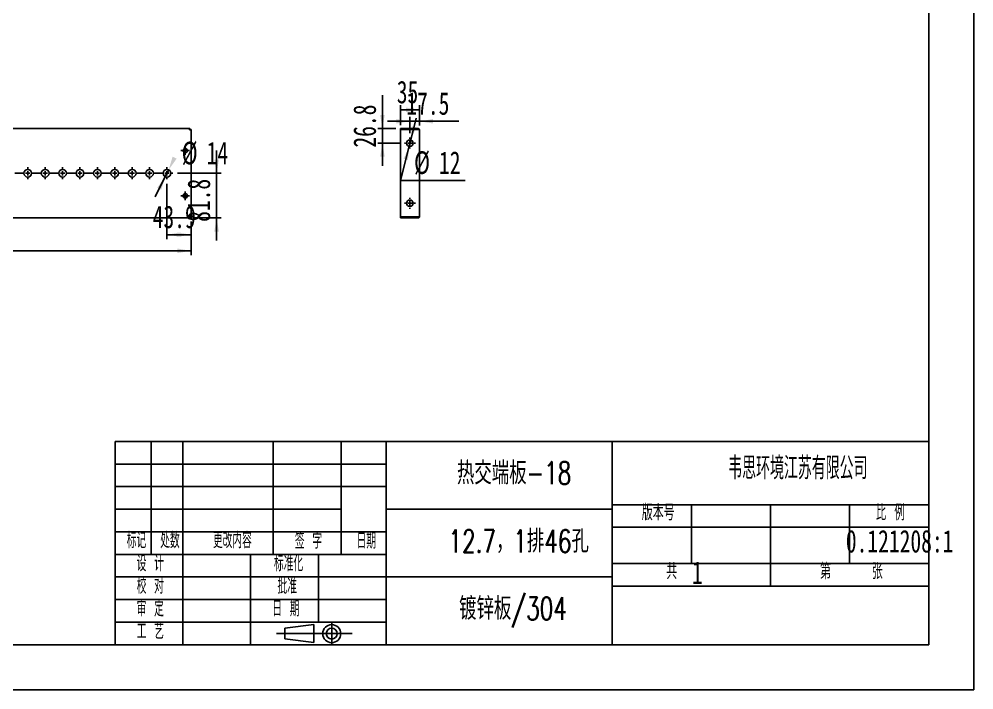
# Model space of a CAD drawing. Extents: x 0 to 3465, y 0 to 2450.
# Drawn here: x 1722 to 3465, y 0 to 1225 of the extents above; entities that cross this region are included whole.
import ezdxf

# ---------------------------------------------------------------- set-up
doc = ezdxf.new("R2010")
doc.units = 0
doc.header["$LTSCALE"] = 8.250286
doc.layers.get('0').update_dxf_attribs({"linetype": 'CONTINUOUS'})
for name, color, linetype in [('粗实线', 7, 'CONTINUOUS'), ('细实线', 7, 'CONTINUOUS'), ('轮廓线层', 7, 'CONTINUOUS')]:
    doc.layers.add(name, color=color, linetype=linetype)
doc.styles.add('SLDTEXTSTYLE0', font='TXT', dxfattribs={"width": 0.7, "bigfont": 'bigfont'})
doc.styles.add('SLDTEXTSTYLE1', font='TXT', dxfattribs={"width": 0.56, "bigfont": 'bigfont'})
doc.styles.add('SLDTEXTSTYLE2', font='TXT', dxfattribs={"width": 0.49, "bigfont": 'bigfont'})
doc.styles.add('SLDTEXTSTYLE3', font='TXT', dxfattribs={"width": 0.54, "bigfont": 'bigfont'})
doc.styles.add('SLDTEXTSTYLE4', font='TXT', dxfattribs={"width": 0.63, "bigfont": 'bigfont'})
doc.styles.add('SLDTEXTSTYLE5', font='TXT', dxfattribs={"width": 0.586667, "bigfont": 'bigfont'})
doc.styles.add('SLDTEXTSTYLE6', font='TXT', dxfattribs={"width": 0.7})
doc.dimstyles.new('SLDDIMSTYLE0', dxfattribs={"dimtxt": 41.251432, "dimasz": 24.750859, "dimexe": 0, "dimexo": 0.0625, "dimgap": 10.312858, "dimtad": 2, "dimdec": 1, "dimrnd": 1e-09, "dimzin": 12, "dimtxsty": 'SLDTEXTSTYLE6', "dimsah": 1, "dimcen": 0.09, "dimazin": 3, "dimtfac": 1, "dimtdec": 1, "dimtofl": 0, "dimtmove": 0, "dimatfit": 3, "dimtolj": 1, "dimtzin": 12})
doc.dimstyles.new('SLDDIMSTYLE1', dxfattribs={"dimtxt": 41.251432, "dimasz": 24.750859, "dimexe": 0, "dimexo": 0.0625, "dimgap": 10.312858, "dimtad": 2, "dimdec": 1, "dimrnd": 1e-09, "dimzin": 12, "dimtxsty": 'SLDTEXTSTYLE6', "dimsah": 1, "dimcen": 0.09, "dimazin": 3, "dimtfac": 1, "dimtdec": 1, "dimtmove": 0, "dimatfit": 3, "dimtolj": 1, "dimtzin": 12})
doc.dimstyles.new('SLDDIMSTYLE2', dxfattribs={"dimtxt": 41.251432, "dimasz": 24.750859, "dimexe": 0, "dimexo": 0.0625, "dimgap": 10.312858, "dimtad": 0, "dimtih": 1, "dimtoh": 1, "dimdec": 1, "dimrnd": 1e-09, "dimzin": 12, "dimtxsty": 'SLDTEXTSTYLE6', "dimsah": 1, "dimcen": 0, "dimazin": 3, "dimtfac": 1, "dimtdec": 1, "dimtmove": 0, "dimatfit": 3, "dimtolj": 1, "dimtzin": 12})

# ---------------------------------------------------------------- blocks, each defined once
blk = doc.blocks.new('块6')
at = {"color": 7, "linetype": 'CONTINUOUS'}
for p, q in [((1049.9, 1280.9), (983.9, 1272.7)), ((983.9, 1272.7), (983.9, 1247.9)), ((1049.9, 1280.9), (1049.9, 1239.7)), ((1049.9, 1239.7), (983.9, 1247.9))]:
    blk.add_line(p, q, dxfattribs=at)
at = {"layer": '轮廓线层', "color": 7}
for p, q in [((1090.9, 1284.4), (1090.9, 1235.7)), ((965.2, 1260), (1137.8, 1260))]:
    blk.add_line(p, q, dxfattribs=at)
for radius in [20.6, 12.4]:
    blk.add_circle((1090.9, 1260), radius, dxfattribs=at)
blk = doc.blocks.new('_D')
at = {"layer": '细实线'}
for p, q in [((535.8, 855.7), (535.8, 793.7)), ((2036.3, 855.7), (2036.3, 793.7)), ((2036.3, 801.9), (535.8, 801.9))]:
    blk.add_line(p, q, dxfattribs=at)
for points in [[(535.8, 801.9), (560.5, 797.8), (560.5, 806.1)], [(2036.3, 801.9), (2011.5, 806.1), (2011.5, 797.8)]]:
    blk.add_solid(points, dxfattribs=at)
at = {"layer": '细实线', "insert": (1214, 855.1), "char_height": 41.25, "attachment_point": 1, "style": 'SLDTEXTSTYLE6'}
blk.add_mtext('1500.5', dxfattribs=at)
blk = doc.blocks.new('_D_2')
at = {"layer": '细实线'}
for p, q in [((1992.4, 924.5), (1992.4, 823.1)), ((2036.3, 855.7), (2036.3, 823.1)), ((1992.4, 831.4), (2036.3, 831.4))]:
    blk.add_line(p, q, dxfattribs=at)
for points in [[(1992.4, 831.4), (2017.1, 827.3), (2017.1, 835.5)], [(2036.3, 831.4), (2011.5, 835.5), (2011.5, 827.3)]]:
    blk.add_solid(points, dxfattribs=at)
at = {"layer": '细实线', "insert": (1966.3, 884.6), "char_height": 41.25, "attachment_point": 1, "style": 'SLDTEXTSTYLE6'}
blk.add_mtext('43.9', dxfattribs=at)
blk = doc.blocks.new('_D_3')
at = {"layer": '细实线'}
for p, q in [((2083, 943.7), (2083, 985)), ((2011.6, 943.7), (2091.2, 943.7)), ((2083, 862), (2083, 943.7)), ((2042.5, 862), (2091.2, 862)), ((2083, 862), (2083, 820.7))]:
    blk.add_line(p, q, dxfattribs=at)
for points in [[(2083, 943.7), (2087.1, 968.5), (2078.8, 968.5)], [(2083, 862), (2078.8, 837.2), (2087.1, 837.2)]]:
    blk.add_solid(points, dxfattribs=at)
at = {"layer": '细实线', "insert": (2029.8, 854.8), "char_height": 41.25, "attachment_point": 1, "rotation": 90, "style": 'SLDTEXTSTYLE6'}
blk.add_mtext('81.8', dxfattribs=at)
blk = doc.blocks.new('_D_4')
at = {"layer": '细实线'}
for p, q in [((1989.3, 937.4), (1995.5, 950)), ((1995.5, 950), (1994.5, 948)), ((1989.3, 937.4), (1971, 900.5))]:
    blk.add_line(p, q, dxfattribs=at)
for points in [[(1995.5, 950), (2010.1, 970.3), (2002.7, 974)], [(1989.3, 937.4), (1974.6, 917.1), (1982, 913.4)]]:
    blk.add_solid(points, dxfattribs=at)
at = {"layer": '细实线', "char_height": 41.25, "attachment_point": 1, "style": 'SLDTEXTSTYLE6'}
for s, insert in [('%%c', (2019.2, 1001.2)), ('14', (2064.9, 1001.2))]:
    blk.add_mtext(s, dxfattribs=dict(at, insert=insert))
blk = doc.blocks.new('SW_CENTERMARKSYMBOL_0')
at = {"layer": '细实线', "color": 0}
for p, q in [((-1405, 0), (-1408, 0)), ((-1397, 0), (-1401, 0)), ((-1397, 8), (-1397, 11)), ((-1397, 0), (-1397, 4)), ((-1397, 0), (-1397, -4)), ((-1397, 0), (-1393, 0)), ((-1389, 0), (-1373.25, 0)), ((-1365.25, 0), (-1369.25, 0)), ((-1365.25, 8), (-1365.25, 11)), ((-1365.25, 0), (-1365.25, 4)), ((-1365.25, 0), (-1365.25, -4)), ((-1365.25, 0), (-1361.25, 0)), ((-1357.25, 0), (-1341.5, 0)), ((-1333.5, 0), (-1337.5, 0)), ((-1333.5, 8), (-1333.5, 11)), ((-1333.5, 0), (-1333.5, 4)), ((-1333.5, 0), (-1333.5, -4)), ((-1333.5, 0), (-1329.5, 0)), ((-1325.5, 0), (-1309.75, 0)), ((-1301.75, 0), (-1305.75, 0)), ((-1301.75, 8), (-1301.75, 11)), ((-1301.75, 0), (-1301.75, 4)), ((-1301.75, 0), (-1301.75, -4)), ((-1301.75, 0), (-1297.75, 0)), ((-1293.75, 0), (-1278, 0)), ((-1270, 0), (-1274, 0)), ((-1270, 8), (-1270, 11)), ((-1270, 0), (-1270, 4)), ((-1270, 0), (-1270, -4)), ((-1270, 0), (-1266, 0)), ((-1262, 0), (-1246.25, 0)), ((-1238.25, 0), (-1242.25, 0)), ((-1238.25, 8), (-1238.25, 11)), ((-1238.25, 0), (-1238.25, 4)), ((-1238.25, 0), (-1238.25, -4)), ((-1238.25, 0), (-1234.25, 0)), ((-1230.25, 0), (-1214.5, 0)), ((-1206.5, 0), (-1210.5, 0)), ((-1206.5, 8), (-1206.5, 11)), ((-1206.5, 0), (-1206.5, 4)), ((-1206.5, 0), (-1206.5, -4)), ((-1206.5, 0), (-1202.5, 0)), ((-1198.5, 0), (-1182.75, 0)), ((-1174.75, 0), (-1178.75, 0)), ((-1174.75, 8), (-1174.75, 11)), ((-1174.75, 0), (-1174.75, 4)), ((-1174.75, 0), (-1174.75, -4)), ((-1174.75, 0), (-1170.75, 0)), ((-1166.75, 0), (-1151, 0)), ((-1143, 0), (-1147, 0)), ((-1143, 8), (-1143, 11)), ((-1143, 0), (-1143, 4)), ((-1143, 0), (-1143, -4)), ((-1143, 0), (-1139, 0)), ((-1135, 0), (-1119.25, 0)), ((-1111.25, 0), (-1115.25, 0)), ((-1111.25, 8), (-1111.25, 11)), ((-1111.25, 0), (-1111.25, 4)), ((-1111.25, 0), (-1111.25, -4)), ((-1111.25, 0), (-1107.25, 0)), ((-1103.25, 0), (-1087.5, 0)), ((-1079.5, 0), (-1083.5, 0)), ((-1079.5, 8), (-1079.5, 11)), ((-1079.5, 0), (-1079.5, 4)), ((-1079.5, 0), (-1079.5, -4)), ((-1079.5, 0), (-1075.5, 0)), ((-1071.5, 0), (-1055.75, 0)), ((-1047.75, 0), (-1051.75, 0)), ((-1047.75, 8), (-1047.75, 11)), ((-1047.75, 0), (-1047.75, 4)), ((-1047.75, 0), (-1047.75, -4)), ((-1047.75, 0), (-1043.75, 0)), ((-1039.75, 0), (-1024, 0)), ((-1016, 0), (-1020, 0)), ((-1016, 8), (-1016, 11)), ((-1016, 0), (-1016, 4)), ((-1016, 0), (-1016, -4)), ((-1016, 0), (-1012, 0)), ((-1008, 0), (-992.25, 0)), ((-984.25, 0), (-988.25, 0)), ((-984.25, 8), (-984.25, 11)), ((-984.25, 0), (-984.25, 4)), ((-984.25, 0), (-984.25, -4)), ((-984.25, 0), (-980.25, 0)), ((-976.25, 0), (-960.5, 0)), ((-952.5, 0), (-956.5, 0)), ((-952.5, 8), (-952.5, 11)), ((-952.5, 0), (-952.5, 4)), ((-952.5, 0), (-952.5, -4)), ((-952.5, 0), (-948.5, 0)), ((-944.5, 0), (-928.75, 0)), ((-920.75, 0), (-924.75, 0)), ((-920.75, 8), (-920.75, 11)), ((-920.75, 0), (-920.75, 4)), ((-920.75, 0), (-920.75, -4)), ((-920.75, 0), (-916.75, 0)), ((-912.75, 0), (-897, 0)), ((-889, 0), (-893, 0)), ((-889, 8), (-889, 11)), ((-889, 0), (-889, 4)), ((-889, 0), (-889, -4)), ((-889, 0), (-885, 0)), ((-881, 0), (-865.25, 0)), ((-857.25, 0), (-861.25, 0)), ((-857.25, 8), (-857.25, 11)), ((-857.25, 0), (-857.25, 4)), ((-857.25, 0), (-857.25, -4)), ((-857.25, 0), (-853.25, 0)), ((-849.25, 0), (-833.5, 0)), ((-825.5, 0), (-829.5, 0)), ((-825.5, 8), (-825.5, 11)), ((-825.5, 0), (-825.5, 4)), ((-825.5, 0), (-825.5, -4)), ((-825.5, 0), (-821.5, 0)), ((-817.5, 0), (-801.75, 0)), ((-793.75, 0), (-797.75, 0)), ((-793.75, 8), (-793.75, 11)), ((-793.75, 0), (-793.75, 4)), ((-793.75, 0), (-793.75, -4)), ((-793.75, 0), (-789.75, 0)), ((-785.75, 0), (-770, 0)), ((-762, 0), (-766, 0)), ((-762, 8), (-762, 11)), ((-762, 0), (-762, 4)), ((-762, 0), (-762, -4)), ((-762, 0), (-758, 0)), ((-754, 0), (-738.25, 0)), ((-730.25, 0), (-734.25, 0)), ((-730.25, 8), (-730.25, 11)), ((-730.25, 0), (-730.25, 4)), ((-730.25, 0), (-730.25, -4)), ((-730.25, 0), (-726.25, 0)), ((-722.25, 0), (-706.5, 0)), ((-698.5, 0), (-702.5, 0)), ((-698.5, 8), (-698.5, 11)), ((-698.5, 0), (-698.5, 4)), ((-698.5, 0), (-698.5, -4)), ((-698.5, 0), (-694.5, 0)), ((-690.5, 0), (-674.75, 0)), ((-666.75, 0), (-670.75, 0)), ((-666.75, 8), (-666.75, 11)), ((-666.75, 0), (-666.75, 4)), ((-666.75, 0), (-666.75, -4)), ((-666.75, 0), (-662.75, 0)), ((-658.75, 0), (-643, 0)), ((-635, 0), (-639, 0)), ((-635, 8), (-635, 11)), ((-635, 0), (-635, 4)), ((-635, 0), (-635, -4)), ((-635, 0), (-631, 0)), ((-627, 0), (-611.25, 0)), ((-603.25, 0), (-607.25, 0)), ((-603.25, 8), (-603.25, 11)), ((-603.25, 0), (-603.25, 4)), ((-603.25, 0), (-603.25, -4)), ((-603.25, 0), (-599.25, 0)), ((-595.25, 0), (-579.5, 0)), ((-571.5, 0), (-575.5, 0)), ((-571.5, 8), (-571.5, 11)), ((-571.5, 0), (-571.5, 4)), ((-571.5, 0), (-571.5, -4)), ((-571.5, 0), (-567.5, 0)), ((-563.5, 0), (-547.75, 0)), ((-539.75, 0), (-543.75, 0)), ((-539.75, 8), (-539.75, 11)), ((-539.75, 0), (-539.75, 4)), ((-539.75, 0), (-539.75, -4)), ((-539.75, 0), (-535.75, 0)), ((-531.75, 0), (-516, 0)), ((-508, 0), (-512, 0)), ((-508, 8), (-508, 11)), ((-508, 0), (-508, 4)), ((-508, 0), (-508, -4)), ((-508, 0), (-504, 0)), ((-500, 0), (-484.25, 0)), ((-476.25, 0), (-480.25, 0)), ((-476.25, 8), (-476.25, 11)), ((-476.25, 0), (-476.25, 4)), ((-476.25, 0), (-476.25, -4)), ((-476.25, 0), (-472.25, 0)), ((-468.25, 0), (-452.5, 0)), ((-444.5, 0), (-448.5, 0)), ((-444.5, 8), (-444.5, 11)), ((-444.5, 0), (-444.5, 4)), ((-444.5, 0), (-444.5, -4)), ((-444.5, 0), (-440.5, 0)), ((-436.5, 0), (-420.75, 0)), ((-412.75, 0), (-416.75, 0)), ((-412.75, 8), (-412.75, 11)), ((-412.75, 0), (-412.75, 4)), ((-412.75, 0), (-412.75, -4)), ((-412.75, 0), (-408.75, 0)), ((-404.75, 0), (-389, 0)), ((-381, 0), (-385, 0)), ((-381, 8), (-381, 11)), ((-381, 0), (-381, 4)), ((-381, 0), (-381, -4)), ((-381, 0), (-377, 0)), ((-373, 0), (-357.25, 0)), ((-349.25, 0), (-353.25, 0)), ((-349.25, 8), (-349.25, 11)), ((-349.25, 0), (-349.25, 4)), ((-349.25, 0), (-349.25, -4)), ((-349.25, 0), (-345.25, 0)), ((-341.25, 0), (-325.5, 0)), ((-317.5, 0), (-321.5, 0)), ((-317.5, 8), (-317.5, 11)), ((-317.5, 0), (-317.5, 4)), ((-317.5, 0), (-317.5, -4)), ((-317.5, 0), (-313.5, 0)), ((-309.5, 0), (-293.75, 0)), ((-285.75, 0), (-289.75, 0)), ((-285.75, 8), (-285.75, 11)), ((-285.75, 0), (-285.75, 4)), ((-285.75, 0), (-285.75, -4)), ((-285.75, 0), (-281.75, 0)), ((-277.75, 0), (-262, 0)), ((-254, 0), (-258, 0)), ((-254, 8), (-254, 11)), ((-254, 0), (-254, 4)), ((-254, 0), (-254, -4)), ((-254, 0), (-250, 0)), ((-246, 0), (-230.25, 0)), ((-222.25, 0), (-226.25, 0)), ((-222.25, 8), (-222.25, 11)), ((-222.25, 0), (-222.25, 4)), ((-222.25, 0), (-222.25, -4)), ((-222.25, 0), (-218.25, 0)), ((-214.25, 0), (-198.5, 0)), ((-190.5, 0), (-194.5, 0)), ((-190.5, 8), (-190.5, 11)), ((-190.5, 0), (-190.5, 4)), ((-190.5, 0), (-190.5, -4)), ((-190.5, 0), (-186.5, 0)), ((-182.5, 0), (-166.75, 0)), ((-158.75, 0), (-162.75, 0)), ((-158.75, 8), (-158.75, 11)), ((-158.75, 0), (-158.75, 4)), ((-158.75, 0), (-158.75, -4)), ((-158.75, 0), (-154.75, 0)), ((-150.75, 0), (-135, 0)), ((-127, 0), (-131, 0)), ((-127, 8), (-127, 11)), ((-127, 0), (-127, 4)), ((-127, 0), (-127, -4)), ((-127, 0), (-123, 0)), ((-119, 0), (-103.25, 0)), ((-95.25, 0), (-99.25, 0)), ((-95.25, 8), (-95.25, 11)), ((-95.25, 0), (-95.25, 4)), ((-95.25, 0), (-95.25, -4)), ((-95.25, 0), (-91.25, 0)), ((-87.25, 0), (-71.5, 0)), ((-63.5, 0), (-67.5, 0)), ((-63.5, 8), (-63.5, 11)), ((-63.5, 0), (-63.5, 4)), ((-63.5, 0), (-63.5, -4)), ((-63.5, 0), (-59.5, 0)), ((-55.5, 0), (-39.75, 0)), ((-31.75, 0), (-35.75, 0)), ((-31.75, 8), (-31.75, 11)), ((-31.75, 0), (-31.75, 4)), ((-31.75, 0), (-31.75, -4)), ((-31.75, 0), (-27.75, 0)), ((-23.75, 0), (-8, 0)), ((0, 0), (-4, 0)), ((0, 8), (0, 11)), ((0, 0), (0, 4)), ((0, 0), (0, -4)), ((0, 0), (4, 0)), ((8, 0), (23.75, 0)), ((31.75, 0), (27.75, 0)), ((31.75, 8), (31.75, 11)), ((31.75, 0), (31.75, 4)), ((31.75, 0), (31.75, -4)), ((31.75, 0), (35.75, 0)), ((39.75, 0), (42.75, 0)), ((-1397, -8), (-1397, -11)), ((-1365.25, -8), (-1365.25, -11)), ((-1333.5, -8), (-1333.5, -11)), ((-1301.75, -8), (-1301.75, -11)), ((-1270, -8), (-1270, -11)), ((-1238.25, -8), (-1238.25, -11)), ((-1206.5, -8), (-1206.5, -11)), ((-1174.75, -8), (-1174.75, -11)), ((-1143, -8), (-1143, -11)), ((-1111.25, -8), (-1111.25, -11)), ((-1079.5, -8), (-1079.5, -11)), ((-1047.75, -8), (-1047.75, -11)), ((-1016, -8), (-1016, -11)), ((-984.25, -8), (-984.25, -11)), ((-952.5, -8), (-952.5, -11)), ((-920.75, -8), (-920.75, -11)), ((-889, -8), (-889, -11)), ((-857.25, -8), (-857.25, -11)), ((-825.5, -8), (-825.5, -11)), ((-793.75, -8), (-793.75, -11)), ((-762, -8), (-762, -11)), ((-730.25, -8), (-730.25, -11)), ((-698.5, -8), (-698.5, -11)), ((-666.75, -8), (-666.75, -11)), ((-635, -8), (-635, -11)), ((-603.25, -8), (-603.25, -11)), ((-571.5, -8), (-571.5, -11)), ((-539.75, -8), (-539.75, -11)), ((-508, -8), (-508, -11)), ((-476.25, -8), (-476.25, -11)), ((-444.5, -8), (-444.5, -11)), ((-412.75, -8), (-412.75, -11)), ((-381, -8), (-381, -11)), ((-349.25, -8), (-349.25, -11)), ((-317.5, -8), (-317.5, -11)), ((-285.75, -8), (-285.75, -11)), ((-254, -8), (-254, -11)), ((-222.25, -8), (-222.25, -11)), ((-190.5, -8), (-190.5, -11)), ((-158.75, -8), (-158.75, -11)), ((-127, -8), (-127, -11)), ((-95.25, -8), (-95.25, -11)), ((-63.5, -8), (-63.5, -11)), ((-31.75, -8), (-31.75, -11)), ((0, -8), (0, -11)), ((31.75, -8), (31.75, -11))]:
    blk.add_line(p, q, dxfattribs=at)
blk = doc.blocks.new('SW_CENTERMARKSYMBOL_2')
at = {"layer": '细实线', "color": 0}
for p, q in [((-4, 0), (-8, 0)), ((0, 0), (-4, 0)), ((0, 4), (0, 8)), ((0, 0), (0, 4)), ((0, 0), (0, -4)), ((0, 0), (4, 0)), ((4, 0), (8, 0)), ((0, -4), (0, -8))]:
    blk.add_line(p, q, dxfattribs=at)
blk = doc.blocks.new('SW_CENTERMARKSYMBOL_3')
at = {"layer": '细实线', "color": 0}
for p, q in [((-4, 0), (-8, 0)), ((0, 0), (-4, 0)), ((0, 4), (0, 8)), ((0, 0), (0, 4)), ((0, 0), (0, -4)), ((0, 0), (4, 0)), ((4, 0), (8, 0)), ((0, -4), (0, -8))]:
    blk.add_line(p, q, dxfattribs=at)
blk = doc.blocks.new('_D_9')
at = {"layer": '细实线'}
for p, q in [((2418.3, 1031.7), (2418.3, 1067.7)), ((2453.3, 1031), (2453.3, 1067.7)), ((2418.3, 1059.4), (2453.3, 1059.4))]:
    blk.add_line(p, q, dxfattribs=at)
for points in [[(2418.3, 1059.4), (2443.1, 1055.3), (2443.1, 1063.6)], [(2453.3, 1059.4), (2428.6, 1063.6), (2428.6, 1055.3)]]:
    blk.add_solid(points, dxfattribs=at)
at = {"layer": '细实线', "insert": (2411.8, 1112.6), "char_height": 41.25, "attachment_point": 1, "style": 'SLDTEXTSTYLE6'}
blk.add_mtext('35', dxfattribs=at)
blk = doc.blocks.new('_D_10')
at = {"layer": '细实线'}
for p, q in [((2435.8, 1016.9), (2435.8, 1046.8)), ((2453.3, 1031), (2453.3, 1046.8)), ((2435.8, 1038.5), (2394.6, 1038.5)), ((2435.8, 1038.5), (2453.3, 1038.5)), ((2453.3, 1038.5), (2525.3, 1038.5))]:
    blk.add_line(p, q, dxfattribs=at)
for points in [[(2435.8, 1038.5), (2411.1, 1042.6), (2411.1, 1034.4)], [(2453.3, 1038.5), (2478.1, 1034.4), (2478.1, 1042.6)]]:
    blk.add_solid(points, dxfattribs=at)
at = {"layer": '细实线', "insert": (2429.3, 1091.7), "char_height": 41.25, "attachment_point": 1, "style": 'SLDTEXTSTYLE6'}
blk.add_mtext('17.5', dxfattribs=at)
blk = doc.blocks.new('_D_11')
at = {"layer": '细实线'}
for p, q in [((2385.6, 1025.5), (2385.6, 1086.5)), ((2410.1, 1025.5), (2377.4, 1025.5)), ((2385.6, 1025.5), (2385.6, 998.7)), ((2417.6, 998.7), (2377.4, 998.7)), ((2385.6, 998.7), (2385.6, 957.4))]:
    blk.add_line(p, q, dxfattribs=at)
for points in [[(2385.6, 1025.5), (2389.8, 1050.2), (2381.5, 1050.2)], [(2385.6, 998.7), (2381.5, 973.9), (2389.8, 973.9)]]:
    blk.add_solid(points, dxfattribs=at)
at = {"layer": '细实线', "insert": (2332.5, 990.5), "char_height": 41.25, "attachment_point": 1, "rotation": 90, "style": 'SLDTEXTSTYLE6'}
blk.add_mtext('26.8', dxfattribs=at)
blk = doc.blocks.new('_D_12')
at = {"layer": '细实线'}
for p, q in [((2437.3, 1004.5), (2447.4, 1044.5)), ((2437.3, 1004.5), (2434.4, 992.8)), ((2434.4, 992.8), (2418.6, 930.5)), ((2418.6, 930.5), (2536.9, 930.5))]:
    blk.add_line(p, q, dxfattribs=at)
for points in [[(2437.3, 1004.5), (2447.4, 1027.4), (2439.4, 1029.5)], [(2434.4, 992.8), (2424.3, 969.9), (2432.3, 967.8)]]:
    blk.add_solid(points, dxfattribs=at)
at = {"layer": '细实线', "char_height": 41.25, "attachment_point": 1, "style": 'SLDTEXTSTYLE6'}
for s, insert in [('%%c', (2443.3, 983.7)), ('12', (2488.9, 983.7))]:
    blk.add_mtext(s, dxfattribs=dict(at, insert=insert))
blk = doc.blocks.new('SW_CENTERMARKSYMBOL_5')
at = {"layer": '细实线', "color": 0}
for p, q in [((-8, 0), (-10, 0)), ((0, 0), (-4, 0)), ((0, 8), (0, 10)), ((0, 0), (0, 4)), ((0, 0), (0, -4)), ((0, 0), (4, 0)), ((8, 0), (10, 0)), ((0, -8), (0, -10))]:
    blk.add_line(p, q, dxfattribs=at)
blk = doc.blocks.new('SW_CENTERMARKSYMBOL_6')
at = {"layer": '细实线', "color": 0}
for p, q in [((-8, 0), (-10, 0)), ((0, 0), (-4, 0)), ((0, 8), (0, 10)), ((0, 0), (0, 4)), ((0, 0), (0, -4)), ((0, 0), (4, 0)), ((8, 0), (10, 0)), ((0, -8), (0, -10))]:
    blk.add_line(p, q, dxfattribs=at)

msp = doc.modelspace()

# ---------------------------------------------------------------- linework, layer by layer
at = {"color": 7, "linetype": 'CONTINUOUS'}
for p, q in [((537.74, 1025.45), (2034.29, 1025.45)), ((2034.29, 1023.55), (2034.29, 1025.45)), ((2034.37, 1023.48), (2036.27, 1023.48)), ((2036.27, 1023.48), (2036.27, 863.92)), ((2418.33, 1023.55), (2418.33, 1025.45)), ((2450.67, 1025.45), (2418.33, 1025.45)), ((2450.67, 1023.55), (2418.33, 1023.55)), ((2418.33, 1023.48), (2418.33, 863.92)), ((2418.33, 1023.48), (2450.67, 1023.48)), ((2450.67, 1023.55), (2450.67, 1025.45)), ((2453.33, 1022.79), (2453.33, 864.61)), ((2034.29, 861.95), (537.74, 861.95)), ((2034.29, 863.85), (2034.29, 861.95)), ((2034.37, 863.92), (2036.27, 863.92)), ((2450.67, 863.92), (2418.33, 863.92)), ((2418.33, 863.85), (2450.67, 863.85)), ((2418.33, 863.85), (2418.33, 861.95)), ((2418.33, 861.95), (2450.67, 861.95)), ((2450.67, 863.85), (2450.67, 861.95))]:
    msp.add_line(p, q, dxfattribs=at)
for centre, radius in [((2435.83, 998.65), 6), ((2025.77, 984.95), 4), ((1738.37, 943.7), 7), ((1770.12, 943.7), 7), ((1801.87, 943.7), 7), ((1833.62, 943.7), 7), ((1865.37, 943.7), 7), ((1897.12, 943.7), 7), ((1928.87, 943.7), 7), ((1960.62, 943.7), 7), ((1992.37, 943.7), 7), ((2025.77, 902.45), 4), ((2435.83, 888.75), 6)]:
    msp.add_circle(centre, radius, dxfattribs=at)
for points, knots in [([(2033.61, 1022.79), (2033.66, 1023.14), (2033.72, 1023.49), (2033.84, 1024.13), (2033.89, 1024.43), (2034.01, 1024.92), (2034.06, 1025.12), (2034.18, 1025.38), (2034.24, 1025.45), (2034.29, 1025.45)], [0, 0, 0, 0, 0.25, 0.25, 0.5, 0.5, 0.75, 0.75, 1, 1, 1, 1]), ([(2033.61, 1022.79), (2033.66, 1022.89), (2033.72, 1022.99), (2033.84, 1023.17), (2033.89, 1023.26), (2034.01, 1023.4), (2034.06, 1023.45), (2034.18, 1023.53), (2034.24, 1023.55), (2034.29, 1023.55)], [0, 0, 0, 0, 0.25, 0.25, 0.5, 0.5, 0.75, 0.75, 1, 1, 1, 1]), ([(2036.27, 1023.48), (2036.27, 1023.42), (2036.2, 1023.37), (2035.93, 1023.25), (2035.73, 1023.19), (2035.24, 1023.08), (2034.94, 1023.02), (2034.3, 1022.91), (2033.95, 1022.85), (2033.61, 1022.79)], [0, 0, 0, 0, 0.25, 0.25, 0.5, 0.5, 0.75, 0.75, 1, 1, 1, 1]), ([(2034.37, 1023.48), (2034.37, 1023.42), (2034.35, 1023.37), (2034.27, 1023.25), (2034.21, 1023.19), (2034.07, 1023.08), (2033.99, 1023.02), (2033.8, 1022.91), (2033.7, 1022.85), (2033.61, 1022.79)], [0, 0, 0, 0, 0.25, 0.25, 0.5, 0.5, 0.75, 0.75, 1, 1, 1, 1]), ([(2450.67, 1025.45), (2451.02, 1025.45), (2451.36, 1025.38), (2452.01, 1025.12), (2452.3, 1024.92), (2452.79, 1024.43), (2452.99, 1024.13), (2453.26, 1023.49), (2453.33, 1023.14), (2453.33, 1022.79)], [0, 0, 0, 0, 0.25, 0.25, 0.5, 0.5, 0.75, 0.75, 1, 1, 1, 1]), ([(2450.67, 1023.55), (2450.77, 1023.54), (2450.92, 1023.53), (2451.04, 1023.44), (2451.08, 1023.41)], [0, 0, 0, 0, 0.6645413, 1, 1, 1, 1]), ([(2453.33, 1022.79), (2453.33, 1022.85), (2453.26, 1022.91), (2452.99, 1023.02), (2452.79, 1023.08), (2452.3, 1023.19), (2452.01, 1023.25), (2451.36, 1023.37), (2451.02, 1023.42), (2450.67, 1023.48)], [0, 0, 0, 0, 0.25, 0.25, 0.5, 0.5, 0.75, 0.75, 1, 1, 1, 1]), ([(2036.27, 863.92), (2036.27, 863.98), (2036.2, 864.04), (2035.93, 864.15), (2035.73, 864.21), (2035.24, 864.32), (2034.94, 864.38), (2034.3, 864.5), (2033.95, 864.55), (2033.61, 864.61)], [0, 0, 0, 0, 0.25, 0.25, 0.5, 0.5, 0.75, 0.75, 1, 1, 1, 1]), ([(2034.37, 863.92), (2034.37, 864.04), (2034.28, 864.15), (2034, 864.38), (2033.8, 864.5), (2033.61, 864.61)], [0, 0, 0, 0, 0.5, 0.5, 1, 1, 1, 1]), ([(2033.61, 864.61), (2033.66, 864.26), (2033.72, 863.91), (2033.84, 863.27), (2033.89, 862.98), (2034.01, 862.48), (2034.06, 862.29), (2034.18, 862.02), (2034.24, 861.95), (2034.29, 861.95)], [0, 0, 0, 0, 0.25, 0.25, 0.5, 0.5, 0.75, 0.75, 1, 1, 1, 1]), ([(2033.61, 864.61), (2033.72, 864.41), (2033.84, 864.21), (2034.06, 863.93), (2034.18, 863.85), (2034.29, 863.85)], [0, 0, 0, 0, 0.5, 0.5, 1, 1, 1, 1]), ([(2450.67, 863.92), (2451.02, 863.98), (2451.36, 864.04), (2452.01, 864.15), (2452.3, 864.21), (2452.79, 864.32), (2452.99, 864.38), (2453.26, 864.5), (2453.33, 864.55), (2453.33, 864.61)], [0, 0, 0, 0, 0.25, 0.25, 0.5, 0.5, 0.75, 0.75, 1, 1, 1, 1]), ([(2453.33, 864.61), (2453.33, 864.26), (2453.26, 863.91), (2452.99, 863.27), (2452.79, 862.98), (2452.3, 862.48), (2452.01, 862.29), (2451.36, 862.02), (2451.02, 861.95), (2450.67, 861.95)], [0, 0, 0, 0, 0.25, 0.25, 0.5, 0.5, 0.75, 0.75, 1, 1, 1, 1]), ([(2451.08, 863.99), (2451.04, 863.96), (2450.92, 863.87), (2450.77, 863.86), (2450.67, 863.85)], [0, 0, 0, 0, 0.3354587, 1, 1, 1, 1])]:
    msp.add_open_spline(points, degree=3, knots=knots, dxfattribs=at)
at = {"layer": '粗实线'}
for p, q in [((3382.62, 2367.83), (3382.62, 82.5)), ((2392.58, 330.01), (2805.1, 330.01)), ((2392.58, 206.26), (2805.1, 206.26)), ((82.5, 82.5), (3382.62, 82.5))]:
    msp.add_line(p, q, dxfattribs=at)
at = {"layer": '粗实线', "color": 7}
for p, q in [((1897.57, 453.77), (3382.62, 453.77)), ((1897.57, 453.77), (1897.57, 82.5)), ((1963.57, 247.51), (1963.57, 453.77)), ((2021.32, 82.5), (2021.32, 453.77)), ((2186.33, 453.77), (2186.33, 247.51)), ((2310.08, 453.77), (2310.08, 247.51)), ((2392.58, 82.5), (2392.58, 453.77)), ((2805.1, 453.77), (2805.1, 82.5)), ((3382.62, 453.77), (3382.62, 82.5)), ((2805.1, 338.26), (3382.62, 338.26)), ((2949.48, 338.26), (2949.48, 231.01)), ((3093.86, 338.26), (3093.86, 231.01)), ((3238.24, 338.26), (3238.24, 231.01)), ((2805.1, 297.01), (3382.62, 297.01)), ((1897.57, 247.51), (2392.58, 247.51)), ((2145.07, 82.5), (2145.07, 247.51)), ((2268.83, 123.75), (2268.83, 247.51)), ((2805.1, 231.01), (3382.62, 231.01)), ((3093.86, 231.01), (3093.86, 189.76)), ((2805.1, 189.76), (3382.62, 189.76)), ((1897.57, 82.5), (2392.58, 82.5)), ((2392.58, 82.5), (3382.62, 82.5))]:
    msp.add_line(p, q, dxfattribs=at)
at = {"layer": '细实线'}
for p, q in [((3465.12, 0), (3465.12, 2450.34)), ((1897.57, 330.01), (2310.08, 330.01)), ((1897.57, 206.26), (2268.83, 206.26)), ((2268.83, 206.26), (2392.58, 206.26)), ((0, 0), (3465.12, 0))]:
    msp.add_line(p, q, dxfattribs=at)
at = {"layer": '细实线', "color": 7}
for p, q in [((1897.57, 412.51), (2392.58, 412.51)), ((1897.57, 371.26), (2392.58, 371.26)), ((1897.57, 330.01), (2310.08, 330.01)), ((1897.57, 288.76), (2392.58, 288.76)), ((1897.57, 206.26), (2268.83, 206.26)), ((1897.57, 165.01), (2392.58, 165.01)), ((1897.57, 123.75), (2392.58, 123.75))]:
    msp.add_line(p, q, dxfattribs=at)

# ---------------------------------------------------------------- block references
at = {"layer": '细实线'}
for name, p in [('SW_CENTERMARKSYMBOL_6', (2435.83, 998.65)), ('SW_CENTERMARKSYMBOL_3', (2025.77, 984.95)), ('SW_CENTERMARKSYMBOL_0', (1960.62, 943.7)), ('SW_CENTERMARKSYMBOL_2', (2025.77, 902.45)), ('SW_CENTERMARKSYMBOL_5', (2435.83, 888.75))]:
    msp.add_blockref(name, p, dxfattribs=at)
at = {"layer": '细实线', "xscale": 0.8, "yscale": 0.8, "zscale": 0.8}
msp.add_blockref('块6', (1420.38, -905.24), dxfattribs=at)

# ---------------------------------------------------------------- texts
at = {"layer": '细实线', "color": 7}
for s, insert, char_height, attachment_point, style in [('热交端板-18', (2626.06, 416.73), 41.251, 2, 'SLDTEXTSTYLE0'), ('韦思环境江苏有限公司', (3143.8, 425.78), 41.251, 2, 'SLDTEXTSTYLE1'), ('12.7，1排46孔', (2634.28, 292.25), 41.251, 2, 'SLDTEXTSTYLE0'), ('0.121208:1', (3329.62, 292.25), 41.251, 2, 'SLDTEXTSTYLE6'), ('1', (2950.4, 234.95), 41.25, 1, 'SLDTEXTSTYLE6'), ('1', (2950.4, 234.95), 41.25, 1, 'SLDTEXTSTYLE6'), ('镀锌板/304', (2623.88, 169.27), 41.251, 2, 'SLDTEXTSTYLE0')]:
    msp.add_mtext(s, dxfattribs=dict(at, insert=insert, char_height=char_height, attachment_point=attachment_point, style=style))
at = {"layer": '细实线', "attachment_point": 2}
for s, insert, char_height, style in [('版本号', (2888.93, 338.62), 28.876, 'SLDTEXTSTYLE4'), ('比 例', (3312.52, 338.62), 28.876, 'SLDTEXTSTYLE5'), ('标记', (1936.73, 287.66), 28.876, 'SLDTEXTSTYLE1'), ('处数', (1997.79, 287.66), 28.876, 'SLDTEXTSTYLE1'), ('更改内容', (2111.77, 287.66), 28.876, 'SLDTEXTSTYLE2'), ('签 字', (2250.71, 286.77), 28.876, 'SLDTEXTSTYLE3'), ('日期', (2356.22, 286.77), 28.876, 'SLDTEXTSTYLE1'), ('设 计', (1961.95, 245.52), 28.876, 'SLDTEXTSTYLE3'), ('标准化', (2214.29, 245.52), 28.876, 'SLDTEXTSTYLE1'), ('共', (2913.68, 231.14), 28.88, 'SLDTEXTSTYLE4'), ('第', (3194.4, 231.14), 28.88, 'SLDTEXTSTYLE4'), ('张', (3288.87, 231.14), 28.88, 'SLDTEXTSTYLE4'), ('张', (3288.87, 231.14), 28.88, 'SLDTEXTSTYLE4'), ('校 对', (1961.95, 204.47), 28.876, 'SLDTEXTSTYLE3'), ('批准', (2211.84, 204.47), 28.876, 'SLDTEXTSTYLE1'), ('审 定', (1961.95, 163.02), 28.876, 'SLDTEXTSTYLE3'), ('日 期', (2209.46, 163.02), 28.876, 'SLDTEXTSTYLE3'), ('工 艺', (1961.95, 121.77), 28.876, 'SLDTEXTSTYLE3')]:
    msp.add_mtext(s, dxfattribs=dict(at, insert=insert, char_height=char_height, style=style))

# ---------------------------------------------------------------- dimensions: what is measured, and where the dimension line sits
at = {"layer": '细实线'}
for base, p1, p2, picture, middle in [((2385.63, 998.65), (2418.33, 1025.45), (2425.83, 998.65), '_D_11', (2385.63, 1038.52)), ((2082.95277516, 943.7008008), (2034.29455913, 861.9508008), (2003.36526981, 943.7008008), '_D_3', (2082.95277516, 902.8258008))]:
    dim = msp.add_linear_dim(base=base, p1=p1, p2=p2, angle=90, dimstyle='SLDDIMSTYLE1', dxfattribs=at)
    dim.commit()
    dim.dimension.update_dxf_attribs({"geometry": picture, "text_midpoint": middle, "dimtype": 160})
for base, p1, p2, dimstyle, picture, middle in [((2453.33, 1059.45), (2418.33, 1023.48), (2453.33, 1022.79), 'SLDDIMSTYLE0', '_D_9', (2435.83, 1059.45)), ((2453.33, 1038.52), (2435.83, 1008.65), (2453.33, 1022.79), 'SLDDIMSTYLE1', '_D_10', (2477.33, 1038.52)), ((2036.27, 831.4), (1992.37, 932.7), (2036.27, 863.92), 'SLDDIMSTYLE0', '_D_2', (2014.32, 831.4)), ((535.77, 801.95), (2036.27, 863.92), (535.77, 863.92), 'SLDDIMSTYLE0', '_D', (1286.02, 801.95))]:
    dim = msp.add_linear_dim(base=base, p1=p1, p2=p2, dimstyle=dimstyle, dxfattribs=at)
    dim.commit()
    dim.dimension.update_dxf_attribs({"geometry": picture, "text_midpoint": middle, "dimtype": 160})
for p1, p2, picture, middle in [((2434.35, 992.83), (2437.3, 1004.47), '_D_12', (2490.13, 958.67)), ((1995.47, 949.98), (1989.26, 937.43), '_D_4', (2066.06, 976.13))]:
    dim = msp.add_diameter_dim_2p(p1=p1, p2=p2, dimstyle='SLDDIMSTYLE2', dxfattribs=at)
    dim.commit()
    dim.dimension.update_dxf_attribs({"geometry": picture, "text_midpoint": middle, "dimtype": 163})

doc.saveas('drawing.dxf')
